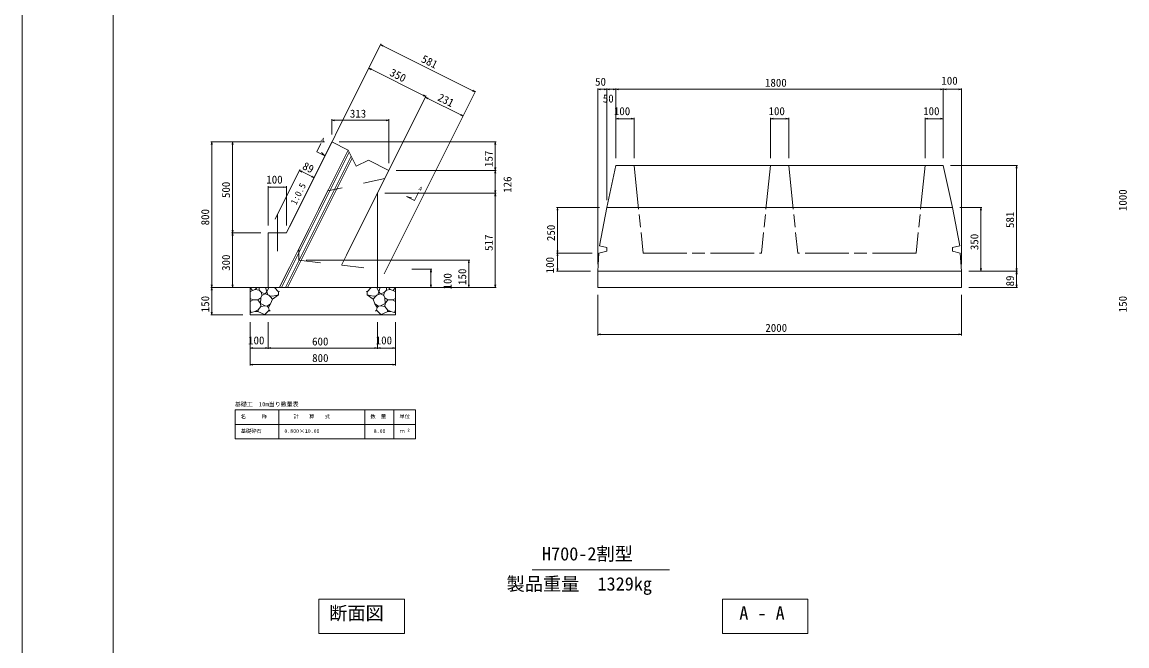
# Model space of a CAD drawing. Units: millimetres on the paper. Extents: x 0 to 841, y 0 to 594.
# Drawn here: x 0 to 303.7, y 167.1 to 338.4 of the extents above; entities that cross this region are included whole.
import ezdxf
from ezdxf.enums import TextEntityAlignment as Align

# ---------------------------------------------------------------- set-up
doc = ezdxf.new("R2010")
doc.units = ezdxf.units.MM
doc.linetypes.add('CHAIN', pattern=[18.5, 12, -1.5, 3.5, -1.5])
doc.linetypes.add('DASHED_SPACED', pattern=[12, 6, -6])
for name, color, linetype, lineweight in [('D-STR-DIM（寸法）', 7, 'Continuous', 18), ('D-STR-HTXT（旗揚げ）', 4, 'Continuous', 18), ('D-STR-STRn（構造物）', 5, 'Continuous', 18), ('D-STR-TXT（文字）', 7, 'Continuous', 18), ('D-STR（構造物外形線）', 1, 'Continuous', 18), ('D-TTL(外枠）', 2, 'Continuous', 18), ('DEFPOINTS_2', 8, 'Continuous', 18)]:
    doc.layers.add(name, color=color, linetype=linetype, lineweight=lineweight)
doc.styles.add('ＭＳ ゴシック', font='')
doc.styles.get('ＭＳ ゴシック').set_extended_font_data('MS Gothic')

msp = doc.modelspace()

# ---------------------------------------------------------------- linework, layer by layer
at = {"layer": 'D-STR-DIM（寸法）'}
for p, q in [((73.551, 282.282), (98.634, 332.448)), ((98.522, 332.224), (98.612, 332.179)), ((99.137, 331.777), (98.522, 332.224)), ((98.522, 332.224), (99.249, 332)), ((98.612, 332.179), (124.433, 319.269)), ((91.051, 317.282), (95.407, 325.993)), ((95.295, 325.77), (95.384, 325.725)), ((95.91, 325.322), (95.295, 325.77)), ((95.295, 325.77), (96.022, 325.546)), ((95.384, 325.725), (110.858, 317.988)), ((99.551, 269.282), (124.634, 319.448)), ((124.522, 319.224), (123.796, 319.448)), ((123.907, 319.671), (124.522, 319.224)), ((124.522, 319.224), (124.433, 319.269)), ((158.196, 271.943), (158.196, 320.18)), ((158.196, 319.93), (158.946, 320.055)), ((158.196, 319.93), (158.296, 319.93)), ((158.946, 319.805), (158.196, 319.93)), ((158.296, 319.93), (160.596, 319.93)), ((159.946, 320.055), (160.696, 319.93)), ((160.696, 319.93), (159.946, 319.805)), ((160.696, 319.93), (160.596, 319.93)), ((160.696, 289.443), (160.696, 320.18)), ((160.696, 289.443), (160.696, 320.18)), ((160.696, 319.93), (161.446, 320.055)), ((160.696, 319.93), (160.796, 319.93)), ((161.446, 319.805), (160.696, 319.93)), ((160.796, 319.93), (163.096, 319.93)), ((162.446, 320.055), (163.196, 319.93)), ((163.196, 319.93), (162.446, 319.805)), ((163.196, 319.93), (163.096, 319.93)), ((163.196, 300.993), (163.196, 320.18)), ((163.196, 300.993), (163.196, 320.18)), ((163.196, 319.93), (163.946, 320.055)), ((163.196, 319.93), (163.296, 319.93)), ((163.946, 319.805), (163.196, 319.93)), ((163.296, 319.93), (253.096, 319.93)), ((252.446, 320.055), (253.196, 319.93)), ((253.196, 319.93), (252.446, 319.805)), ((253.196, 319.93), (253.096, 319.93)), ((253.196, 300.993), (253.196, 320.18)), ((253.196, 300.993), (253.196, 320.18)), ((253.196, 319.93), (253.946, 320.055)), ((253.196, 319.93), (253.296, 319.93)), ((253.946, 319.805), (253.196, 319.93)), ((258.096, 319.93), (253.296, 319.93)), ((257.446, 320.055), (258.196, 319.93)), ((258.196, 319.93), (257.446, 319.805)), ((258.196, 319.93), (258.096, 319.93)), ((258.196, 271.943), (258.196, 320.18)), ((89.204, 274.456), (110.969, 317.987)), ((106.704, 309.456), (111.059, 318.167)), ((110.948, 317.943), (110.221, 318.167)), ((110.333, 318.391), (110.948, 317.943)), ((110.948, 317.943), (110.858, 317.988)), ((110.858, 317.764), (110.947, 317.719)), ((111.473, 317.316), (110.858, 317.764)), ((110.858, 317.764), (111.584, 317.54)), ((110.947, 317.719), (121.116, 312.635)), ((99.551, 269.282), (121.317, 312.813)), ((121.205, 312.59), (120.478, 312.813)), ((120.59, 313.037), (121.205, 312.59)), ((85.157, 307.493), (85.157, 311.687)), ((85.157, 311.437), (85.907, 311.562)), ((85.157, 311.437), (85.257, 311.437)), ((85.907, 311.312), (85.157, 311.437)), ((85.257, 311.437), (100.709, 311.437)), ((100.059, 311.562), (100.809, 311.437)), ((100.809, 311.437), (100.059, 311.312)), ((100.809, 311.437), (100.709, 311.437)), ((100.809, 299.667), (100.809, 311.687)), ((121.205, 312.59), (121.116, 312.635)), ((163.196, 300.993), (163.196, 312.097)), ((163.196, 311.847), (163.946, 311.972)), ((163.196, 311.847), (163.296, 311.847)), ((163.946, 311.722), (163.196, 311.847)), ((163.296, 311.847), (168.096, 311.847)), ((167.446, 311.972), (168.196, 311.847)), ((168.196, 311.847), (167.446, 311.722)), ((168.196, 311.847), (168.096, 311.847)), ((168.196, 300.993), (168.196, 312.097)), ((205.696, 300.993), (205.696, 312.097)), ((205.696, 311.847), (206.446, 311.972)), ((205.696, 311.847), (205.796, 311.847)), ((206.446, 311.722), (205.696, 311.847)), ((205.796, 311.847), (210.596, 311.847)), ((209.946, 311.972), (210.696, 311.847)), ((210.696, 311.847), (209.946, 311.722)), ((210.696, 311.847), (210.596, 311.847)), ((210.696, 300.993), (210.696, 312.097)), ((248.196, 300.993), (248.196, 312.097)), ((248.196, 311.847), (248.946, 311.972)), ((248.196, 311.847), (248.296, 311.847)), ((248.946, 311.722), (248.196, 311.847)), ((248.296, 311.847), (253.096, 311.847)), ((252.446, 311.972), (253.196, 311.847)), ((253.196, 311.847), (252.446, 311.722)), ((253.196, 311.847), (253.096, 311.847)), ((253.196, 300.993), (253.196, 312.097)), ((65.657, 305.493), (51.88, 305.493)), ((52.005, 304.743), (52.13, 305.493)), ((52.13, 305.493), (52.13, 305.393)), ((52.13, 305.493), (52.255, 304.743)), ((52.13, 265.593), (52.13, 305.393)), ((83.157, 305.493), (57.598, 305.493)), ((57.723, 304.743), (57.848, 305.493)), ((57.848, 305.493), (57.848, 305.393)), ((57.848, 305.493), (57.973, 304.743)), ((57.848, 305.393), (57.848, 280.593)), ((87.157, 305.493), (130.312, 305.493)), ((129.937, 304.743), (130.062, 305.493)), ((130.062, 305.493), (130.062, 305.393)), ((130.062, 305.493), (130.187, 304.743)), ((130.062, 305.393), (130.062, 297.767)), ((69.551, 284.282), (76.344, 297.868)), ((76.232, 297.644), (76.322, 297.6)), ((76.847, 297.197), (76.232, 297.644)), ((76.232, 297.644), (76.959, 297.421)), ((76.322, 297.6), (80.143, 295.689)), ((102.809, 297.667), (130.312, 297.667)), ((102.809, 297.667), (130.312, 297.667)), ((130.062, 297.667), (129.937, 298.417)), ((129.937, 296.917), (130.062, 297.667)), ((130.187, 298.417), (130.062, 297.667)), ((130.062, 297.667), (130.062, 297.767)), ((130.062, 297.667), (130.062, 297.567)), ((130.062, 297.667), (130.187, 296.917)), ((255.196, 298.993), (273.595, 298.993)), ((273.22, 298.243), (273.345, 298.993)), ((273.345, 298.993), (273.345, 298.893)), ((273.345, 298.993), (273.47, 298.243)), ((273.345, 270.043), (273.345, 298.893)), ((73.551, 282.282), (80.344, 295.868)), ((80.232, 295.644), (79.506, 295.868)), ((79.618, 296.092), (80.232, 295.644)), ((80.232, 295.644), (80.143, 295.689)), ((130.062, 297.567), (130.062, 291.462)), ((67.657, 282.493), (67.657, 293.304)), ((67.657, 293.054), (68.407, 293.179)), ((67.657, 293.054), (67.757, 293.054)), ((68.407, 292.929), (67.657, 293.054)), ((72.557, 293.054), (67.757, 293.054)), ((71.907, 293.179), (72.657, 293.054)), ((72.657, 293.054), (71.907, 292.929)), ((72.657, 293.054), (72.557, 293.054)), ((72.657, 282.493), (72.657, 293.304)), ((130.062, 291.362), (129.937, 292.112)), ((130.187, 292.112), (130.062, 291.362)), ((99.657, 291.362), (130.312, 291.362)), ((99.657, 291.362), (130.312, 291.362)), ((129.937, 290.612), (130.062, 291.362)), ((130.062, 291.362), (130.062, 291.462)), ((130.062, 291.362), (130.062, 291.262)), ((130.062, 291.362), (130.187, 290.612)), ((130.062, 291.262), (130.062, 265.593)), ((70.157, 275.493), (70.157, 285.493)), ((158.696, 287.443), (146.914, 287.443)), ((147.039, 286.693), (147.164, 287.443)), ((147.164, 287.443), (147.164, 287.343)), ((147.164, 287.443), (147.289, 286.693)), ((147.164, 275.043), (147.164, 287.343)), ((257.696, 287.443), (263.789, 287.443)), ((263.414, 286.693), (263.539, 287.443)), ((263.539, 287.443), (263.539, 287.343)), ((263.539, 287.443), (263.664, 286.693)), ((263.539, 270.043), (263.539, 287.343)), ((65.657, 280.493), (57.598, 280.493)), ((65.657, 280.493), (57.598, 280.493)), ((57.848, 280.493), (57.723, 281.243)), ((57.723, 279.743), (57.848, 280.493)), ((57.973, 281.243), (57.848, 280.493)), ((57.848, 280.493), (57.848, 280.593)), ((57.848, 280.493), (57.848, 280.393)), ((57.848, 280.493), (57.973, 279.743)), ((57.848, 280.393), (57.848, 265.593)), ((156.696, 274.943), (146.914, 274.943)), ((156.696, 274.943), (146.914, 274.943)), ((147.164, 274.943), (147.039, 275.693)), ((147.039, 274.193), (147.164, 274.943)), ((147.289, 275.693), (147.164, 274.943)), ((147.164, 274.943), (147.164, 275.043)), ((147.164, 274.943), (147.164, 274.843)), ((147.164, 274.943), (147.289, 274.193)), ((147.164, 270.043), (147.164, 274.843)), ((78.042, 272.993), (123.03, 272.993)), ((107.157, 270.493), (112.628, 270.493)), ((112.253, 269.743), (112.378, 270.493)), ((112.378, 270.493), (112.378, 270.393)), ((112.378, 270.493), (112.503, 269.743)), ((112.378, 270.393), (112.378, 265.593)), ((122.655, 272.243), (122.78, 272.993)), ((122.78, 272.993), (122.78, 272.893)), ((122.78, 272.993), (122.905, 272.243)), ((122.78, 272.893), (122.78, 265.593)), ((147.164, 269.943), (147.039, 270.693)), ((147.289, 270.693), (147.164, 269.943)), ((263.539, 269.943), (263.414, 270.693)), ((263.664, 270.693), (263.539, 269.943)), ((273.345, 269.943), (273.22, 270.693)), ((273.47, 270.693), (273.345, 269.943)), ((156.196, 269.943), (146.914, 269.943)), ((147.164, 269.943), (147.164, 270.043)), ((260.196, 269.943), (273.595, 269.943)), ((260.196, 269.943), (263.789, 269.943)), ((260.196, 269.943), (273.595, 269.943)), ((263.539, 269.943), (263.539, 270.043)), ((273.22, 269.193), (273.345, 269.943)), ((273.345, 269.943), (273.345, 270.043)), ((273.345, 269.943), (273.345, 269.843)), ((273.345, 269.943), (273.47, 269.193)), ((273.345, 265.593), (273.345, 269.843)), ((60.69, 265.493), (51.88, 265.493)), ((60.657, 265.493), (51.88, 265.493)), ((52.13, 265.493), (52.005, 266.243)), ((52.005, 264.743), (52.13, 265.493)), ((52.255, 266.243), (52.13, 265.493)), ((52.13, 265.493), (52.13, 265.593)), ((52.13, 265.493), (52.13, 265.393)), ((52.13, 265.493), (52.255, 264.743)), ((52.13, 265.393), (52.13, 258.093)), ((65.657, 265.493), (57.598, 265.493)), ((57.848, 265.493), (57.723, 266.243)), ((57.973, 266.243), (57.848, 265.493)), ((57.848, 265.493), (57.848, 265.593)), ((99.657, 265.493), (130.312, 265.493)), ((107.157, 265.493), (112.628, 265.493)), ((107.157, 265.493), (123.03, 265.493)), ((112.378, 265.493), (112.253, 266.243)), ((112.503, 266.243), (112.378, 265.493)), ((112.378, 265.493), (112.378, 265.593)), ((122.78, 265.493), (122.655, 266.243)), ((122.905, 266.243), (122.78, 265.493)), ((122.78, 265.493), (122.78, 265.593)), ((130.062, 265.493), (129.937, 266.243)), ((130.187, 266.243), (130.062, 265.493)), ((130.062, 265.493), (130.062, 265.593)), ((260.196, 265.493), (273.595, 265.493)), ((273.345, 265.493), (273.22, 266.243)), ((273.47, 266.243), (273.345, 265.493)), ((273.345, 265.493), (273.345, 265.593)), ((158.196, 263.493), (158.196, 252.357)), ((258.196, 263.493), (258.196, 252.357)), ((52.13, 257.993), (52.005, 258.743)), ((52.255, 258.743), (52.13, 257.993)), ((60.657, 257.993), (51.88, 257.993)), ((52.13, 257.993), (52.13, 258.093)), ((62.657, 255.993), (62.657, 244.072)), ((62.657, 255.993), (62.657, 248.617)), ((67.657, 255.993), (67.657, 248.617)), ((97.657, 255.993), (97.657, 248.617)), ((97.657, 255.993), (97.657, 248.617)), ((102.657, 255.993), (102.657, 244.072)), ((102.657, 255.993), (102.657, 248.617)), ((67.657, 253.993), (67.657, 248.617)), ((158.196, 252.607), (158.946, 252.732)), ((158.196, 252.607), (158.296, 252.607)), ((158.946, 252.482), (158.196, 252.607)), ((158.296, 252.607), (258.096, 252.607)), ((257.446, 252.732), (258.196, 252.607)), ((258.196, 252.607), (257.446, 252.482)), ((258.196, 252.607), (258.096, 252.607)), ((62.657, 248.867), (63.407, 248.992)), ((62.657, 248.867), (62.757, 248.867)), ((63.407, 248.742), (62.657, 248.867)), ((62.757, 248.867), (67.557, 248.867)), ((66.907, 248.992), (67.657, 248.867)), ((67.657, 248.867), (66.907, 248.742)), ((67.657, 248.867), (67.557, 248.867)), ((67.657, 248.867), (68.407, 248.992)), ((67.657, 248.867), (67.757, 248.867)), ((68.407, 248.742), (67.657, 248.867)), ((67.757, 248.867), (97.557, 248.867)), ((96.907, 248.992), (97.657, 248.867)), ((97.657, 248.867), (96.907, 248.742)), ((97.657, 248.867), (97.557, 248.867)), ((97.657, 248.867), (98.407, 248.992)), ((97.657, 248.867), (97.757, 248.867)), ((98.407, 248.742), (97.657, 248.867)), ((102.557, 248.867), (97.757, 248.867)), ((101.907, 248.992), (102.657, 248.867)), ((102.657, 248.867), (101.907, 248.742)), ((102.657, 248.867), (102.557, 248.867)), ((62.657, 244.322), (63.407, 244.447)), ((62.657, 244.322), (62.757, 244.322)), ((63.407, 244.197), (62.657, 244.322)), ((62.757, 244.322), (102.557, 244.322)), ((101.907, 244.447), (102.657, 244.322)), ((102.657, 244.322), (101.907, 244.197)), ((102.657, 244.322), (102.557, 244.322))]:
    msp.add_line(p, q, dxfattribs=at)
at = {"layer": 'D-STR-DIM（寸法）', "color": 2}
for p, q in [((81.011, 302.792), (82.129, 305.028)), ((83.247, 301.674), (81.011, 302.792)), ((83.247, 301.674), (82.273, 302.533)), ((107.844, 289.375), (108.962, 291.611)), ((107.844, 289.375), (105.608, 290.493)), ((105.608, 290.493), (107.001, 290.161))]:
    msp.add_line(p, q, dxfattribs=at)
at = {"layer": 'D-STR-HTXT（旗揚げ）'}
for p, q in [((58.531, 231.901), (108.171, 231.901)), ((58.531, 223.901), (58.531, 231.901)), ((70.531, 223.901), (70.531, 231.901)), ((94.171, 223.901), (94.171, 231.901)), ((102.171, 223.901), (102.171, 231.901)), ((102.171, 223.901), (102.171, 231.901)), ((108.171, 223.901), (108.171, 231.901)), ((58.531, 227.901), (108.171, 227.901)), ((58.531, 223.901), (108.171, 223.901)), ((140.209, 187.972), (177.899, 187.972))]:
    msp.add_line(p, q, dxfattribs=at)
at = {"layer": 'D-STR-STRn（構造物）'}
for p, q in [((62.657, 265.493), (67.657, 265.493)), ((62.657, 265.493), (62.657, 257.993)), ((63.347, 264.711), (62.657, 264.305)), ((63.347, 264.711), (62.69, 265.493)), ((64.105, 264.956), (63.347, 264.711)), ((64.105, 264.956), (64.602, 265.493)), ((65.152, 264.787), (64.105, 264.956)), ((65.152, 264.787), (65.114, 265.493)), ((65.784, 264.098), (65.152, 264.787)), ((67.307, 264.293), (66.786, 263.753)), ((66.927, 265.493), (67.307, 264.293)), ((67.307, 264.293), (67.775, 265.493)), ((67.307, 264.293), (67.51, 263.486)), ((69.364, 265.493), (70.444, 264.29)), ((70.444, 264.29), (70.728, 264.431)), ((70.444, 264.29), (70.444, 263.524)), ((94.87, 264.29), (94.586, 264.431)), ((95.95, 265.493), (94.87, 264.29)), ((94.87, 264.29), (94.87, 263.524)), ((98.007, 264.293), (97.539, 265.493)), ((102.657, 265.493), (97.657, 265.493)), ((98.007, 264.293), (97.804, 263.486)), ((98.387, 265.493), (98.007, 264.293)), ((98.007, 264.293), (98.528, 263.753)), ((99.53, 264.098), (100.162, 264.787)), ((100.162, 264.787), (100.2, 265.493)), ((100.162, 264.787), (101.209, 264.956)), ((101.209, 264.956), (100.711, 265.493)), ((101.209, 264.956), (101.967, 264.711)), ((101.967, 264.711), (102.624, 265.493)), ((101.967, 264.711), (102.657, 264.305)), ((102.657, 265.493), (102.657, 257.993)), ((63.497, 262.101), (62.657, 262.454)), ((62.657, 261.623), (63.497, 262.101)), ((63.497, 262.101), (64.817, 262.079)), ((64.817, 262.079), (65.594, 262.683)), ((65.502, 261.128), (64.817, 262.079)), ((65.502, 261.128), (65.594, 262.683)), ((65.594, 262.683), (65.899, 263.295)), ((65.899, 263.295), (65.784, 264.098)), ((66.786, 263.753), (65.784, 264.098)), ((65.899, 263.295), (66.786, 263.753)), ((66.786, 263.753), (67.858, 263.357)), ((67.858, 263.357), (68.255, 262.98)), ((68.056, 263.169), (68.783, 263.098)), ((68.255, 262.98), (68.79, 262.266)), ((68.79, 262.266), (68.319, 261.007)), ((68.783, 263.098), (70.444, 263.524)), ((68.79, 262.266), (70.444, 263.524)), ((70.444, 263.524), (70.477, 263.516)), ((94.87, 263.524), (94.837, 263.516)), ((96.531, 263.098), (94.87, 263.524)), ((96.524, 262.266), (94.87, 263.524)), ((97.059, 262.98), (96.524, 262.266)), ((96.524, 262.266), (96.995, 261.007)), ((97.258, 263.169), (96.531, 263.098)), ((97.456, 263.357), (97.059, 262.98)), ((98.528, 263.753), (97.456, 263.357)), ((98.528, 263.753), (99.53, 264.098)), ((99.415, 263.295), (98.528, 263.753)), ((99.415, 263.295), (99.53, 264.098)), ((99.72, 262.683), (99.415, 263.295)), ((99.812, 261.128), (99.72, 262.683)), ((100.497, 262.079), (99.72, 262.683)), ((99.812, 261.128), (100.497, 262.079)), ((101.817, 262.101), (100.497, 262.079)), ((101.817, 262.101), (102.657, 262.454)), ((102.657, 261.623), (101.817, 262.101)), ((62.992, 258.621), (62.657, 259.32)), ((63.988, 258.863), (62.657, 258.54)), ((63.988, 258.863), (64.872, 259.347)), ((64.802, 258.893), (63.988, 258.863)), ((66.852, 257.993), (64.802, 258.893)), ((64.872, 259.347), (65.584, 260.251)), ((64.872, 259.347), (64.888, 258.896)), ((65.584, 260.251), (65.502, 261.128)), ((65.502, 261.128), (66.789, 260.431)), ((66.789, 260.431), (65.584, 260.251)), ((66.717, 258.052), (67.897, 259.232)), ((67.333, 260.39), (66.789, 260.431)), ((68.319, 261.007), (67.333, 260.39)), ((67.333, 260.39), (67.743, 259.969)), ((67.743, 259.969), (68.319, 261.007)), ((67.897, 259.232), (67.743, 259.969)), ((67.897, 259.232), (68.15, 258.996)), ((97.571, 259.969), (96.995, 261.007)), ((96.995, 261.007), (97.981, 260.39)), ((97.417, 259.232), (97.164, 258.996)), ((97.417, 259.232), (97.571, 259.969)), ((98.597, 258.052), (97.417, 259.232)), ((97.981, 260.39), (97.571, 259.969)), ((97.981, 260.39), (98.525, 260.431)), ((98.462, 257.993), (100.512, 258.893)), ((99.812, 261.128), (98.525, 260.431)), ((98.525, 260.431), (99.73, 260.251)), ((99.73, 260.251), (99.812, 261.128)), ((100.442, 259.347), (99.73, 260.251)), ((100.442, 259.347), (100.426, 258.896)), ((101.326, 258.863), (100.442, 259.347)), ((100.512, 258.893), (101.326, 258.863)), ((101.326, 258.863), (102.657, 258.54)), ((102.322, 258.621), (102.657, 259.32)), ((62.657, 257.993), (102.657, 257.993))]:
    msp.add_line(p, q, dxfattribs=at)
at = {"layer": 'D-STR-TXT（文字）', "color": 3}
for p, q in [((81.547, 179.894), (105.064, 179.894)), ((81.547, 170.451), (81.547, 179.894)), ((105.064, 179.894), (105.064, 170.451)), ((192.462, 179.894), (215.978, 179.894)), ((192.462, 170.451), (192.462, 179.894)), ((215.978, 179.894), (215.978, 170.451)), ((105.064, 170.451), (81.547, 170.451)), ((215.978, 170.451), (192.462, 170.451))]:
    msp.add_line(p, q, dxfattribs=at)
at = {"layer": 'D-STR（構造物外形線）'}
for p, q in [((72.657, 280.493), (85.157, 305.493)), ((85.157, 305.493), (89.629, 303.257)), ((70.747, 265.493), (89.629, 303.257)), ((71.306, 265.493), (89.909, 302.698)), ((72.424, 265.493), (90.468, 301.58)), ((72.983, 265.493), (90.747, 301.021)), ((89.629, 303.257), (91.865, 298.785)), ((87.793, 271.634), (100.809, 297.667)), ((91.865, 298.785), (95.219, 300.462)), ((95.219, 300.462), (100.809, 297.667)), ((160.696, 287.443), (163.196, 298.993)), ((163.196, 298.993), (208.196, 298.993)), ((253.196, 298.993), (208.196, 298.993)), ((255.696, 287.443), (253.196, 298.993)), ((97.657, 265.493), (97.657, 291.362)), ((158.696, 276.943), (160.696, 287.443)), ((160.696, 287.443), (208.196, 287.443)), ((255.696, 287.443), (208.196, 287.443)), ((257.696, 276.943), (255.696, 287.443)), ((72.657, 280.493), (67.657, 280.493)), ((67.657, 265.493), (67.657, 280.493)), ((160.696, 276.443), (158.696, 276.943)), ((160.696, 275.443), (160.696, 276.443)), ((255.696, 276.443), (257.696, 276.943)), ((255.696, 275.443), (255.696, 276.443)), ((158.196, 269.943), (158.553, 274.943)), ((158.553, 274.943), (160.696, 275.443)), ((257.839, 274.943), (255.696, 275.443)), ((258.196, 269.943), (257.839, 274.943)), ((158.196, 269.943), (208.196, 269.943)), ((158.196, 269.943), (158.196, 265.493)), ((258.196, 269.943), (208.196, 269.943)), ((258.196, 269.943), (258.196, 265.493)), ((67.657, 265.493), (97.657, 265.493)), ((158.196, 265.493), (208.196, 265.493)), ((258.196, 265.493), (208.196, 265.493))]:
    msp.add_line(p, q, dxfattribs=at)
at = {"layer": 'D-STR（構造物外形線）', "linetype": 'DASHED_SPACED'}
for p, q in [((70.747, 265.493), (89.629, 303.257)), ((99.691, 295.431), (84.039, 292.077)), ((76.042, 272.993), (76.042, 276.084)), ((76.042, 272.993), (97.657, 270.493))]:
    msp.add_line(p, q, dxfattribs=at)
at = {"layer": 'D-STR（構造物外形線）', "linetype": 'CHAIN'}
for p, q in [((168.196, 298.993), (170.696, 274.943)), ((205.696, 298.993), (203.196, 274.943)), ((210.696, 298.993), (213.196, 274.943)), ((248.196, 298.993), (245.696, 274.943)), ((170.696, 274.943), (203.196, 274.943)), ((245.696, 274.943), (213.196, 274.943))]:
    msp.add_line(p, q, dxfattribs=at)
at = {"layer": 'D-TTL(外枠）'}
msp.add_line((25, 20), (25, 574), dxfattribs=at)
at = {"layer": 'DEFPOINTS_2'}
msp.add_line((0, 0), (0, 594), dxfattribs=at)

# ---------------------------------------------------------------- texts
at = {"layer": 'D-STR-DIM（寸法）', "style": 'ＭＳ ゴシック'}
for p in [(81.908, 305.497), (108.738, 292.041)]:
    msp.add_text('A', height=1.1, rotation=333.5, dxfattribs=at).set_placement(p, align=Align.BOTTOM_LEFT)
at = {"layer": 'D-STR-TXT（文字）', "style": 'ＭＳ ゴシック'}
for s, height, rotation, p in [('581', 2.199, 333.435, (109.195, 326.944)), ('350', 2.199, 333.435, (100.522, 323.212)), ('231', 2.199, 333.435, (113.697, 316.4)), ('157', 2.199, 90, (130.012, 298.596)), ('89', 2.199, 333.435, (76.539, 297.547)), ('126', 2.199, 90, (135.171, 291.507)), ('500', 2.199, 90, (57.798, 290.062)), ('1:0.5', 1.833, 63.435, (75.811, 287.771)), ('1000', 2.199, 90, (304.281, 286.481)), ('800', 2.199, 90, (52.08, 282.562)), ('581', 2.199, 90, (273.295, 281.842)), ('250', 2.199, 90, (147.114, 278.254)), ('517', 2.199, 90, (130.012, 275.55)), ('350', 2.199, 90, (263.489, 275.762)), ('300', 2.199, 90, (57.798, 270.062)), ('100', 2.199, 90, (146.839, 269.405)), ('150', 2.199, 90, (122.73, 266.205)), ('100', 2.199, 90, (118.703, 264.955)), ('89', 2.199, 90, (273.295, 265.8)), ('150', 2.199, 90, (52.08, 258.705)), ('150', 2.199, 90, (304.281, 258.705))]:
    msp.add_text(s, height=height, rotation=rotation, dxfattribs=at).set_placement(p, align=Align.BOTTOM_LEFT)
for s, height, p in [('50', 2.199, (157.489, 320.255)), ('1800', 2.199, (204.183, 319.98)), ('100', 2.199, (252.658, 320.537)), ('50', 2.199, (159.614, 315.639)), ('313', 2.199, (90.09, 311.487)), ('100', 2.199, (162.658, 312.172)), ('100', 2.199, (205.158, 312.172)), ('100', 2.199, (247.658, 312.172)), ('100', 2.199, (67.119, 293.379)), ('2000', 2.199, (204.282, 252.657)), ('100', 2.199, (62.119, 249.216)), ('100', 2.199, (97.197, 249.216)), ('600', 2.199, (79.703, 248.917)), ('800', 2.199, (79.726, 244.372)), ('基礎工\u300010m当り数量表', 1.173, (58.488, 232.511)), ('名\u3000\u3000\u3000称', 1.026, (60.1, 229.262)), ('計\u3000\u3000算\u3000\u3000式', 1.026, (74.597, 229.262)), ('数\u3000量', 1.026, (95.74, 229.262)), ('単位', 1.026, (103.74, 229.262)), ('基礎砕石', 1.026, (60.1, 225.262)), ('0.800×10.00', 1.026, (72.1, 225.262)), ('8.00', 1.026, (96.66, 225.262)), ('ｍ', 1.026, (103.74, 225.262)), ('2', 0.821, (105.901, 225.664)), ('H700-2割型', 3.666, (142.9, 189.421)), ('製品重量\u30001329kg', 3.666, (133.153, 181.167)), ('断面図', 3.666, (84.398, 173.141)), ('A - A', 3.666, (197.127, 173.141))]:
    msp.add_text(s, height=height, dxfattribs=at).set_placement(p, align=Align.BOTTOM_LEFT)

doc.saveas('drawing.dxf')
